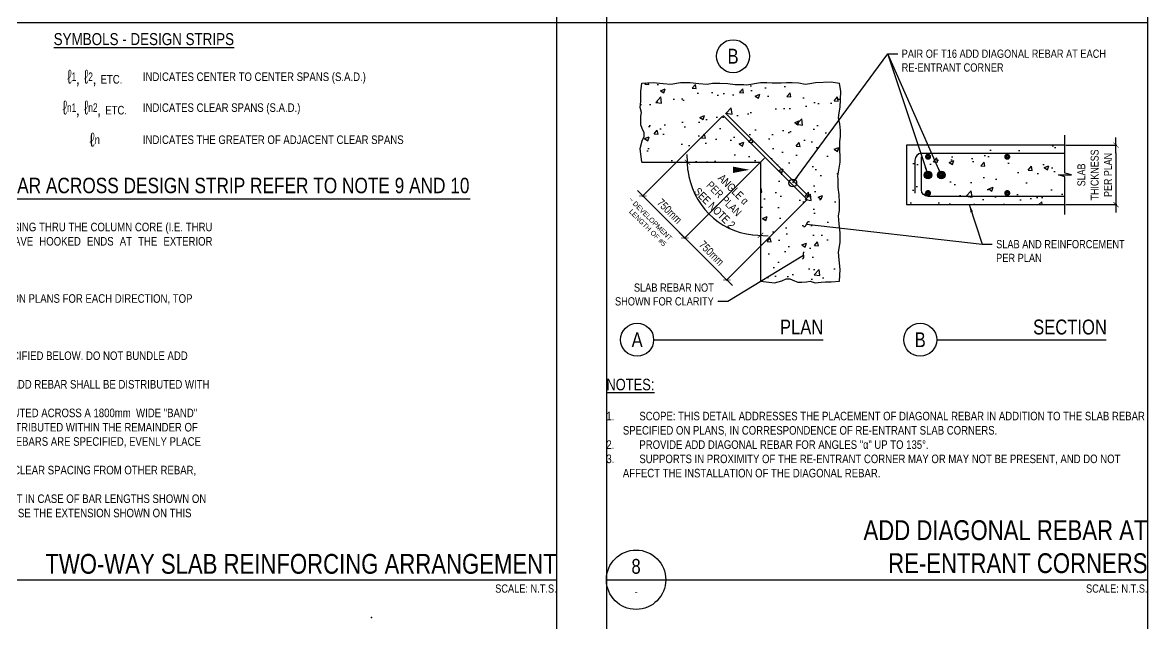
# Model space of a CAD drawing. Header units: millimetres. Extents: x 2010 to 89904, y -16050 to 57150.
# Drawn here: x 55935 to 89875, y 20730 to 38850 of the extents above; entities that cross this region are included whole.
import ezdxf
from ezdxf.enums import TextEntityAlignment as Align

# ---------------------------------------------------------------- set-up
doc = ezdxf.new("R2010")
doc.units = ezdxf.units.MM
doc.layers.add('NPLT-JLA', color=193, linetype='Continuous', plot=False)
doc.layers.add('S-G-LBRY-NOTE', color=24, linetype='Continuous', plot=False)
for name, color, linetype in [('S-G-BREK', 2, 'Continuous'), ('S-G-DIMS', 1, 'Continuous'), ('S-G-HATCH', 1, 'Continuous'), ('S-G-LEDR', 2, 'Continuous'), ('S-G-MEDM', 3, 'Continuous'), ('S-G-REFR', 3, 'Continuous'), ('S-G-STTL', 4, 'Continuous'), ('S-G-TEXT', 3, 'Continuous'), ('S-G-THCK', 6, 'Continuous'), ('S-G-TITL', 7, 'Continuous'), ('S-G-TITLREF', 4, 'Continuous'), ('S-LOCI-REBAR-1', 4, 'Continuous')]:
    doc.layers.add(name, color=color, linetype=linetype)
doc.styles.add('ARIAL', font='arial.ttf', dxfattribs={"width": 0.8})
doc.dimstyles.new('ARIALDIMS', dxfattribs={"dimscale": 12, "dimtxt": 20, "dimasz": 19.5, "dimexe": 2.25, "dimexo": 1.75, "dimgap": 10, "dimtad": 1, "dimzin": 3, "dimdsep": 46, "dimtxsty": 'ARIAL', "dimblk1": 'nyatick', "dimblk2": 'nyatick', "dimsah": 1, "dimcen": 2.25, "dimclrd": 1, "dimclre": 1, "dimclrt": 2, "dimadec": 0, "dimazin": 0, "dimtfac": 1, "dimtmove": 0, "dimatfit": 3, "dimfxl": 1, "dimfrac": 2, "dimtolj": 1, "dimtzin": 0, "dimarcsym": 0})

# ---------------------------------------------------------------- blocks, each defined once
blk = doc.blocks.new('nyatick')
at = {"layer": 'S-G-DIMS'}
blk.add_line((-1.01, 0), (1, 0), dxfattribs=at)
at = {"layer": 'S-G-DIMS', "const_width": 0.08}
blk.add_lwpolyline([(0.34, 0.34), (-0.34, -0.34)], dxfattribs=at)
blk = doc.blocks.new('*D579')
at = {"layer": 'Defpoints', "color": 0, "transparency": 16777216}
for p in [(77073, 36043), (78340, 34776), (74651, 33622)]:
    blk.add_point(p, dxfattribs=at)
at = {"layer": 'S-G-DIMS', "color": 1, "lineweight": -2, "transparency": 16777216}
for p, q in [((77058, 36028), (74632, 33603)), ((78325, 34761), (75899, 32336)), ((75753, 32520), (74817, 33456))]:
    blk.add_line(p, q, dxfattribs=at)
at = {"layer": 'S-G-DIMS', "color": 1, "lineweight": -2, "transparency": 16777216, "xscale": 234, "yscale": 234, "zscale": 234}
for p, rotation in [((74651, 33622), 134.9999999999988), ((75918, 32355), 314.9999999999988)]:
    blk.add_blockref('nyatick', p, dxfattribs=dict(at, rotation=rotation))
at = {"layer": 'S-G-DIMS', "color": 2, "transparency": 16777216, "insert": (75456, 33160), "char_height": 240, "attachment_point": 5, "rotation": 315, "style": 'ARIAL'}
blk.add_mtext('\\A1;750mm', dxfattribs=at)
blk = doc.blocks.new('*D580')
at = {"layer": 'Defpoints', "color": 0, "transparency": 16777216}
for p in [(78340, 34776), (79607, 33509), (77185, 31088)]:
    blk.add_point(p, dxfattribs=at)
at = {"layer": 'S-G-DIMS', "color": 1, "lineweight": -2, "transparency": 16777216}
for p, q in [((78325, 34761), (75899, 32336)), ((79592, 33494), (77166, 31069)), ((76084, 32189), (77020, 31253))]:
    blk.add_line(p, q, dxfattribs=at)
at = {"layer": 'S-G-DIMS', "color": 1, "lineweight": -2, "transparency": 16777216, "xscale": 234, "yscale": 234, "zscale": 234}
for p, rotation in [((75918, 32355), 135.0000000003316), ((77185, 31088), 315.0000000003316)]:
    blk.add_blockref('nyatick', p, dxfattribs=dict(at, rotation=rotation))
at = {"layer": 'S-G-DIMS', "color": 2, "transparency": 16777216, "insert": (76723, 31893), "char_height": 240, "attachment_point": 5, "rotation": 315, "style": 'ARIAL'}
blk.add_mtext('\\A1;750mm', dxfattribs=at)
blk = doc.blocks.new('*D581')
at = {"layer": 'Defpoints', "color": 0, "transparency": 16777216}
for p in [(87386, 35151), (87386, 33359), (88924, 33359)]:
    blk.add_point(p, dxfattribs=at)
at = {"layer": 'S-G-LEDR', "color": 1, "lineweight": -2, "transparency": 16777216}
for p, q in [((87407, 35151), (88951, 35151)), ((88924, 34917), (88924, 33593)), ((87407, 33359), (88951, 33359))]:
    blk.add_line(p, q, dxfattribs=at)
at = {"layer": 'S-G-LEDR', "color": 1, "lineweight": -2, "transparency": 16777216, "xscale": 234, "yscale": 234, "zscale": 234}
for p, rotation in [((88924, 35151), 90), ((88924, 33359), 270)]:
    blk.add_blockref('nyatick', p, dxfattribs=dict(at, rotation=rotation))
at = {"layer": 'S-G-LEDR', "color": 2, "transparency": 16777216, "insert": (88280, 34255), "char_height": 240, "attachment_point": 5, "rotation": 90, "style": 'ARIAL'}
blk.add_mtext('\\A1;SLAB\\PTHICKNESS\\PPER PLAN', dxfattribs=at)
blk = doc.blocks.new('*D582')
at = {"layer": 'Defpoints', "color": 0, "transparency": 16777216}
for p in [(74615, 34635), (78199, 34635), (78199, 34635), (76293, 33535), (78199, 31052)]:
    blk.add_point(p, dxfattribs=at)
at = {"layer": 'S-G-DIMS', "color": 1, "lineweight": -2, "transparency": 16777216}
blk.add_arc((78199, 34635), 2201, 186.094, 263.906, dxfattribs=at)
at = {"layer": 'S-G-DIMS', "color": 1, "lineweight": -2, "transparency": 16777216, "xscale": 234, "yscale": 234, "zscale": 234}
for p, rotation in [((75998, 34635), 93.04700364567874), ((78199, 32434), 356.9529963543213)]:
    blk.add_blockref('nyatick', p, dxfattribs=dict(at, rotation=rotation))
at = {"layer": 'S-G-DIMS', "color": 2, "transparency": 16777216, "insert": (77099, 33536), "char_height": 240, "attachment_point": 5, "rotation": 315, "style": 'ARIAL'}
blk.add_mtext('\\A1;ANGLE {\\Fgreekc|c0;a}\\PPER PLAN\\PSEE NOTE 2', dxfattribs=at)

msp = doc.modelspace()

# ---------------------------------------------------------------- hatches: boundary and pattern name
at = {"layer": 'S-G-HATCH'}
h = msp.add_hatch(dxfattribs=at)
h.set_pattern_fill('AR-CONC', color=256, scale=199.085366)
h.set_pattern_definition([(50, (3101.6, -260252.3), (1427.96, -124.9303), [149.314, -1642.454]), (355, (3101.6, -260252.3), (-276.2336, 1497.5045), [119.451, -1313.9634]), (100.45144, (3220.6, -260262.7), (1151.7265, 1372.574), [126.8974, -1395.871]), (46.1842, (3101.6, -259854.1), (2124.721, -329.525), [223.971, -2463.681]), (96.6356, (3278.6, -259881.6), (1860.775, 1939.328), [190.346, -2093.808]), (351.1842, (3101.6, -259854.1), (1860.775, 1939.328), [179.177, -1970.945]), (21, (3300.7, -259953.7), (1188.3546, -801.5553), [149.314, -1642.454]), (326, (3300.7, -259953.7), (484.405, 1443.6676), [119.451, -1313.9634]), (71.45144, (3399.7, -260020.5), (1672.76, 642.1123), [126.8974, -1395.871]), (37.5, (3101.6, -260252.3), (24.2085, 662.74295), [0, -1298.0366, 0, -1333.872, 0, -1318.9405]), (7.5, (3101.6, -260252.3), (523.733, 785.216), [0, -760.5061, 0, -1268.1738, 0, -502.6905]), (327.5, (2657.6, -260252.3), (1062.76235, -44.90345), [0, -497.7134, 0, -1552.8659, 0, -2060.5335]), (317.5, (2458.5, -260252.3), (1161.0383, 199.2944), [0, -647.0274, 0, -1031.2622, 0, -1463.2774])])
h.paths.add_polyline_path([(78819.317, 37026.557), (78547.038, 37026.557), (78391.45, 37041.135), (78201.826, 37041.135), (77783.683, 36973.106), (77701.027, 36977.965), (77603.785, 36977.965), (77438.472, 36977.965), (77214.814, 37011.98), (76976.569, 37021.698), (76748.05, 37021.698), (76587.599, 36992.543), (76339.63, 37011.98), (76077.075, 37041.135), (75785.347, 37041.135), (75493.619, 36992.543), (75260.236, 37007.12), (74963.647, 37041.135), (74615.316, 37024.453), (74592.851, 36766.377), (74592.851, 36602.024), (74586.834, 36466.458), (74567.682, 36284.625), (74610.772, 36136.288), (74591.621, 36021.447), (74586.834, 35882.679), (74586.834, 35763.052), (74625.137, 35657.781), (74687.379, 35519.014), (74687.379, 35408.957), (74629.925, 35279.76), (74567.682, 35054.862), (74615.316, 34635.429), (78198.852, 34635.429), (78198.852, 31051.892), (78618.286, 31004.258), (78843.184, 31066.501), (78972.381, 31123.956), (79082.438, 31123.956), (79221.204, 31061.714), (79326.476, 31023.41), (79446.103, 31023.41), (79584.87, 31028.198), (79699.712, 31047.349), (79848.049, 31004.258), (80029.882, 31023.41), (80165.447, 31029.427), (80329.801, 31029.427), (80587.877, 31051.892), (80604.558, 31400.223), (80570.544, 31696.813), (80555.966, 31930.195), (80604.558, 32221.923), (80604.558, 32513.651), (80575.403, 32776.207), (80555.966, 33024.175), (80585.121, 33184.626), (80585.121, 33413.145), (80575.403, 33651.39), (80541.388, 33875.049), (80541.388, 34040.361), (80541.388, 34137.603), (80536.53, 34220.26), (80604.558, 34638.403), (80604.558, 34828.026), (80589.981, 34983.615), (80589.981, 35255.893), (80609.418, 35421.206), (80609.418, 35596.243), (80589.981, 35790.729), (80555.966, 35980.351), (80575.403, 36126.216), (80604.558, 36296.39), (80619.878, 36770.238), (80587.877, 37024.453), (80333.661, 37056.454), (79859.814, 37041.135), (79689.64, 37011.98), (79543.775, 36992.543), (79354.153, 37026.557), (79159.667, 37045.994), (78984.629, 37045.994)])
h = msp.add_hatch(dxfattribs=at)
h.set_pattern_fill('AR-CONC', color=256, scale=199.085366)
h.set_pattern_definition([(50, (6093.6, -262092), (1427.96, -124.9303), [149.314, -1642.454]), (355, (6093.6, -262092), (-276.2336, 1497.5045), [119.451, -1313.9634]), (100.45144, (6212.6, -262102.5), (1151.7265, 1372.574), [126.8974, -1395.871]), (46.1842, (6093.6, -261693.9), (2124.721, -329.525), [223.971, -2463.681]), (96.6356, (6270.6, -261721.3), (1860.775, 1939.328), [190.346, -2093.808]), (351.1842, (6093.6, -261693.9), (1860.775, 1939.328), [179.177, -1970.945]), (21, (6292.6, -261793.4), (1188.3546, -801.5553), [149.314, -1642.454]), (326, (6292.6, -261793.4), (484.405, 1443.6676), [119.451, -1313.9634]), (71.45144, (6391.7, -261860.2), (1672.76, 642.1123), [126.8974, -1395.871]), (37.5, (6093.56, -262092.06), (24.2085, 662.74295), [0, -1298.0366, 0, -1333.872, 0, -1318.9405]), (7.5, (6093.56, -262092.06), (523.733, 785.216), [0, -760.5061, 0, -1268.1738, 0, -502.6905]), (327.5, (5649.6, -262092.06), (1062.76235, -44.90345), [0, -497.7134, 0, -1552.8659, 0, -2060.5335]), (317.5, (5450.5, -262092.1), (1161.0383, 199.2944), [0, -647.0274, 0, -1031.2622, 0, -1463.2774])])
h.paths.add_polyline_path([(87385.91, 35150.864), (82607.861, 35150.864), (82607.861, 33359.096), (87385.91, 33359.096), (87385.91, 34201.635), (87186.824, 34254.98), (87385.91, 34254.98)])
h.paths.add_polyline_path([(85627.322, 34802.465, 1), (85660.503, 34802.465, 0.5)], flags=16)
h.paths.add_polyline_path([(85627.322, 33707.495, 1), (85660.503, 33707.495, 0.5)], flags=16)
h.paths.add_polyline_path([(83632.321, 34254.98, -1), (83673.797, 34254.98, -0.5)], flags=16)
h.paths.add_polyline_path([(83234.15, 34254.98, -1), (83275.626, 34254.98, -0.5)], flags=16)
h.paths.add_polyline_path([(83238.298, 34802.465, 1), (83271.479, 34802.465, 0.5)], flags=16)
h.paths.add_polyline_path([(83238.298, 33707.495, 1), (83271.479, 33707.495, 0.5)], flags=16)

# ---------------------------------------------------------------- linework, layer by layer
at = {"layer": 'NPLT-JLA'}
for p, q in [((72050, 57150), (72050, -16050)), ((73550, 57150), (73550, -16050)), ((73550, 57150), (73550, 2250)), ((89875, 57150), (89875, -16050)), ((89875, 57150), (89875, 2250)), ((2250, 38850), (89875, 38850)), ((2250, 38850), (72050, 38850))]:
    msp.add_line(p, q, dxfattribs=at)
msp.add_point((66461.707, 20910.703), dxfattribs=at)
at = {"layer": 'S-G-BREK'}
msp.add_lwpolyline([(87385.91, 33060.468), (87385.91, 34201.635), (87186.824, 34254.98), (87584.995, 34254.98), (87385.91, 34308.325), (87385.91, 35449.492)], dxfattribs=at)
at = {"layer": 'S-G-DIMS'}
for points in [[(74615.316, 34635.429), (74567.682, 35054.862), (74629.925, 35279.76), (74687.379, 35408.957), (74687.379, 35519.014), (74625.137, 35657.781), (74586.834, 35763.052), (74586.834, 35882.679), (74591.621, 36021.447), (74610.772, 36136.288), (74567.682, 36284.625), (74586.834, 36466.458), (74592.851, 36602.024), (74592.851, 36766.377), (74615.316, 37024.453)], [(74615.316, 37024.453), (74615.316, 37024.453), (74963.647, 37041.135), (75260.236, 37007.12), (75493.619, 36992.543), (75785.347, 37041.135), (76077.075, 37041.135), (76339.63, 37011.98), (76587.599, 36992.543), (76748.05, 37021.698), (76976.569, 37021.698), (77214.814, 37011.98), (77438.472, 36977.965), (77603.785, 36977.965), (77701.027, 36977.965), (77783.683, 36973.106), (78201.826, 37041.135), (78391.45, 37041.135), (78547.038, 37026.557), (78819.317, 37026.557), (78984.629, 37045.994), (79159.667, 37045.994), (79354.153, 37026.557), (79543.775, 36992.543), (79689.64, 37011.98), (79859.814, 37041.135), (80333.661, 37056.454), (80587.877, 37024.453)], [(80587.877, 31051.892), (80587.877, 31051.892), (80604.558, 31400.223), (80570.544, 31696.813), (80555.966, 31930.195), (80604.558, 32221.923), (80604.558, 32513.651), (80575.403, 32776.207), (80555.966, 33024.175), (80585.121, 33184.626), (80585.121, 33413.145), (80575.403, 33651.39), (80541.388, 33875.049), (80541.388, 34040.361), (80541.388, 34137.603), (80536.53, 34220.26), (80604.558, 34638.403), (80604.558, 34828.026), (80589.981, 34983.615), (80589.981, 35255.893), (80609.418, 35421.206), (80609.418, 35596.243), (80589.981, 35790.729), (80555.966, 35980.351), (80575.403, 36126.216), (80604.558, 36296.39), (80619.878, 36770.238), (80587.877, 37024.453)], [(78198.852, 31051.892), (78618.286, 31004.258), (78843.184, 31066.501), (78972.381, 31123.956), (79082.438, 31123.956), (79221.204, 31061.714), (79326.476, 31023.41), (79446.103, 31023.41), (79584.87, 31028.198), (79699.712, 31047.349), (79848.049, 31004.258), (80029.882, 31023.41), (80165.447, 31029.427), (80329.801, 31029.427), (80587.877, 31051.892)]]:
    msp.add_lwpolyline(points, dxfattribs=at)
at = {"layer": 'S-G-MEDM'}
for p, q in [((87385.91, 35150.864), (82607.861, 35150.864)), ((82607.861, 35150.864), (82607.861, 33359.096)), ((82607.861, 33359.096), (87385.91, 33359.096))]:
    msp.add_line(p, q, dxfattribs=at)
msp.add_lwpolyline([(74615.316, 34635.429), (78198.852, 34635.429), (78198.852, 31051.892)], dxfattribs=at)
at = {"layer": 'S-G-REFR'}
msp.add_lwpolyline([(77371.718, 37336.672, 0, 0, 0), (77371.718, 34409.362, 191.122, 0, 0), (77869.431, 34409.362, 0, 0, 0)], format="xyseb", dxfattribs=at)
msp.add_circle((77371.718, 37834.385), 497.713, dxfattribs=at)
at = {"layer": 'S-G-STTL'}
for p, q in [((3433.707, 33538.196), (69439.529, 33538.196)), ((74976.328, 29285.72), (80092.096, 29285.72)), ((83515.782, 29285.72), (88631.55, 29285.72))]:
    msp.add_line(p, q, dxfattribs=at)
for centre in [(74478.614, 29285.72), (83018.068, 29285.72)]:
    msp.add_circle(centre, 497.713, dxfattribs=at)
at = {"layer": 'S-G-THCK'}
for p, q in [((79606.599, 33509.232), (77072.655, 36043.175)), ((79676.986, 33579.619), (77143.043, 36113.562))]:
    msp.add_line(p, q, dxfattribs=at)
for points in [[(87385.91, 34902.008), (83055.803, 34902.008, 0.414213562), (82856.718, 34702.922), (82856.718, 33707.495)], [(87385.91, 33607.953), (83254.888, 33607.953, -0.414213562), (83055.803, 33807.038), (83055.803, 34802.465)]]:
    msp.add_lwpolyline(points, format="xyb", dxfattribs=at)
at = {"layer": 'S-G-TITLREF'}
for p, q in [((2250, 22050), (72050, 22050)), ((73550, 22050), (89875, 22050))]:
    msp.add_line(p, q, dxfattribs=at)
msp.add_circle((74445.884, 22050), 895.884, dxfattribs=at)
at = {"layer": 'S-LOCI-REBAR-1', "const_width": 83.5}
for points in [[(83205.117, 34802.465, -1), (83304.66, 34802.465, -1), (83205.117, 34802.465, -1), (83288.069, 34802.465, -1), (83221.707, 34802.465, -1), (83271.479, 34802.465, -1), (83238.298, 34802.465, -1), (83254.888, 34802.465, -1)], [(85594.141, 34802.465, -1), (85693.684, 34802.465, -1), (85594.141, 34802.465, -1), (85677.094, 34802.465, -1), (85610.732, 34802.465, -1), (85660.503, 34802.465, -1), (85627.322, 34802.465, -1), (85643.913, 34802.465, -1)], [(83192.674, 34254.98, 1), (83317.102, 34254.98, 1), (83192.674, 34254.98, 1), (83296.364, 34254.98, 1), (83213.412, 34254.98, 1), (83275.626, 34254.98, 1), (83234.15, 34254.98, 1), (83254.888, 34254.98, 1)], [(83590.845, 34254.98, 1), (83715.273, 34254.98, 1), (83590.845, 34254.98, 1), (83694.535, 34254.98, 1), (83611.583, 34254.98, 1), (83673.797, 34254.98, 1), (83632.321, 34254.98, 1), (83653.059, 34254.98, 1)], [(83205.117, 33707.495, -1), (83304.66, 33707.495, -1), (83205.117, 33707.495, -1), (83288.069, 33707.495, -1), (83221.707, 33707.495, -1), (83271.479, 33707.495, -1), (83238.298, 33707.495, -1), (83254.888, 33707.495, -1)], [(85594.141, 33707.495, -1), (85693.684, 33707.495, -1), (85594.141, 33707.495, -1), (85677.094, 33707.495, -1), (85610.732, 33707.495, -1), (85660.503, 33707.495, -1), (85627.322, 33707.495, -1), (85643.913, 33707.495, -1)]]:
    msp.add_lwpolyline(points, format="xyb", dxfattribs=at)

# ---------------------------------------------------------------- texts
at = {"layer": 'S-G-LBRY-NOTE', "insert": (75550.899, 32369.664), "char_height": 149.31402, "width": 1536.81104, "attachment_point": 3, "rotation": 315, "style": 'ARIAL'}
msp.add_mtext('~ DEVELOPMENT LENGTH OF #5', dxfattribs=at)
at = {"layer": 'S-G-LEDR', "color": 3, "style": 'ARIAL'}
for s, insert, char_height, width, attachment_point in [('PAIR OF T16 ADD DIAGONAL REBAR AT EACH RE-ENTRANT CORNER', (82458.001, 38034.075), 248.85672, 6941.01752, 1), ('SLAB AND REINFORCEMENT PER PLAN', (85308.279, 32292.093), 248.85672, 3996.12435, 1), ('SLAB REBAR NOT SHOWN FOR CLARITY', (76791.918, 30315.129), 248.85672, 3306.45268, 9), ('{\\H1.4x;\\LNOTES:\\l\\P}\\P\\pxi-2,l2;{\\H1.03674x;1.^ISCOPE: THIS DETAIL ADDRESSES THE PLACEMENT OF DIAGONAL REBAR IN ADDITION TO THE SLAB REBAR SPECIFIED ON PLANS, IN CORRESPONDENCE OF RE-ENTRANT SLAB CORNERS.\\P2.^IPROVIDE ADD DIAGONAL REBAR FOR ANGLES "\\A1;\\Fgreekc|c0;a"\\A0;\\fArial|b0|i0|c0|p34; UP TO 135°.\\P3.^ISUPPORTS IN PROXIMITY OF THE RE-ENTRANT CORNER MAY OR MAY NOT BE PRESENT, AND DO NOT AFFECT THE INSTALLATION OF THE DIAGONAL REBAR.}', (73550, 28108.882), 248.856715, 16282.34275, 1)]:
    msp.add_mtext(s, dxfattribs=dict(at, insert=insert, char_height=char_height, width=width, attachment_point=attachment_point))
at = {"layer": 'S-G-REFR', "style": 'ARIAL', "width": 0.8}
msp.add_text('B', height=447.942, dxfattribs=at).set_placement((77371.718, 37834.385), align=Align.MIDDLE)
at = {"layer": 'S-G-STTL', "style": 'ARIAL', "width": 0.8}
for s, height, p in [('REBAR ARRANGEMENT ALONG DESIGN STRIPS - FOR DISTRIBUTION OF REBAR ACROSS DESIGN STRIP REFER TO NOTE 9 AND 10', 465.558305, (36205.906, 33703.728)), ('PLAN', 447.9421, (78786.77, 29444.989)), ('SECTION', 447.9421, (86424.962, 29444.989))]:
    msp.add_text(s, height=height, dxfattribs=at).set_placement(p)
for s, p in [('A', (74478.614, 29285.72)), ('B', (83018.068, 29285.72))]:
    msp.add_text(s, height=447.942, dxfattribs=at).set_placement(p, align=Align.MIDDLE)
at = {"layer": 'S-G-TEXT', "insert": (56875.508, 38531.494), "char_height": 362.10092, "width": 15104.78057, "attachment_point": 1, "line_spacing_factor": 1.29875, "style": 'ARIAL'}
msp.add_mtext('\\pxqj;{\\LSYMBOLS - DESIGN STRIPS}', dxfattribs=at)
at = {"layer": 'S-G-TEXT', "style": 'ARIAL'}
for s, insert, char_height, width, attachment_point in [('\\A1;{\\H1.6x;\\W0.7;\\C3;ℓ\\H0.625x;1\\A0;\\Fromans,romanf|c0;\\W0.8;\\C256;, \\A1;\\fArial|b0|i0|c0|p34;\\H1.6x;\\W0.7;\\C3;ℓ\\H0.625x;2\\A0;\\Fromans,romanf|c0;\\W0.8;\\C256;, \\fArial|b0|i0|c0|p34;ETC.}', (58116.997, 37176.332), 258.643511, 2482.97763, 5), ('INDICATES CENTER TO CENTER SPANS (S.A.D.)', (59565.4, 37176.332), 258.64351, 11794.14374, 4), ('\\A1;{\\H1.6x;\\W0.7;\\C3;ℓ\\H0.625x;n1\\A0;\\Fromans,romanf|c0;\\W0.8;\\C256;, \\A1;\\fArial|b0|i0|c0|p34;\\H1.6x;\\W0.7;\\C3;ℓ\\H0.625x;n2\\A0;\\Fromans,romanf|c0;\\W0.8;\\C256;, \\fArial|b0|i0|c0|p34;ETC.}', (58116.997, 36245.215), 258.643511, 2482.97763, 5), ('INDICATES CLEAR SPANS (S.A.D.)', (59565.4, 36245.215), 258.64351, 11794.14374, 4), ('\\A1;{\\fArial|b0|i0|c0|p34;\\H1.6x;\\C3;ℓ\\H0.625x;n }', (58116.997, 35314.099), 258.64351, 2482.97763, 5), ('INDICATES THE GREATER OF ADJACENT CLEAR SPANS', (59565.4, 35314.099), 258.64351, 11794.14374, 4), ('\\pxi-2,l2,qj;8.^IAT EACH COLUMN STRIP, PROVIDE A MIN OF 2 BOTTOM REBAR IN EACH DIRECTION PASSING THRU THE COLUMN CORE (I.E. THRU THE COLUMN LONGITUDINAL REBAR). SEE INSET DETAIL "B". THESE REBAR SHALL HAVE HOOKED ENDS AT THE EXTERIOR SUPPORTS.\\P\\pl0,ql,t2;\\P\\pl2,qj,tz;9.^IDISTRIBUTION OF TYPICAL REINFORCEMENT ACROSS ENTIRE SLAB:\\P\\pql;^ITYPICAL REINFORCEMENT SHALL BE ARRANGED WITH UNIFORM SPACING CALLED OUT ON PLANS FOR EACH DIRECTION, TOP AND BOTTOM, ACROSS THE ENTIRE SLAB.\\P\\pl0,t2;\\P\\pl2,qj,tz;10.^IDISTRIBUTION OF ADDITIONAL REBAR ACROSS DESIGN STRIPS:\\P\\pql;^IADD REBAR SHALL BE DISTRIBUTED/SPREAD ACROSS THE ENTIRE STRIP WIDTH AS SPECIFIED BELOW. DO NOT BUNDLE ADD REBAR IN ANY CASE.\\P\\pi-3,l5;A.^IAT MIDDLE STRIP TOP AND BOTTOM POSITION, AND COLUMN STRIP BOTTOM POSITION, ADD REBAR SHALL BE DISTRIBUTED WITH UNIFORM SPACING ACROSS THE STRIP WIDTH.\\PB.^IAT COLUMN STRIP TOP POSITION, 75% OF ADDED REBAR SHALL BE UNIFORMLY DISTRIBUTED ACROSS A 1800mm  WIDE "BAND" CENTERED ON THE COLUMN CENTER LINE. THE REMAINING 25% SHALL BE EVENLY DISTRIBUTED WITHIN THE REMAINDER OF THE COLUMN STRIP OUTSIDE THE 1800mm WIDE "BAND". IF THREE OR LESS ADD TOP REBARS ARE SPECIFIED, EVENLY PLACE WITHIN THE WIDTH OF THE COLUMN.\\PC.^IEACH ADD REBAR LOCATION SHALL BE ADJUSTED AS NEEDED TO MAINTAIN ADEQUATE CLEAR SPACING FROM OTHER REBAR, INCLUDING TYPICAL REINFORCEMENT.\\PD.^ITHE EXTEND OF ADD BARS SHOWN ON THIS DETAIL IS THE MINIMUM CODE REQUIREMENT IN CASE OF BAR LENGTHS SHOWN ON THE PLANS HAS LONGER LENGTH THE PLANS BAR LENGTH SHOULD BE USED OTHERWISE THE EXTENSION SHOWN ON THIS DETAIL SHOULD BE FOLLOWED.', (41977.642, 32813.994), 258.643511, 19629.23994, 1)]:
    msp.add_mtext(s, dxfattribs=dict(at, insert=insert, char_height=char_height, width=width, attachment_point=attachment_point))
at = {"layer": 'S-G-TEXT', "color": 7, "char_height": 248.85672, "width": 1863.91779, "attachment_point": 3, "style": 'ARIAL'}
for insert in [(72050, 21908.08), (89875, 21908.08)]:
    msp.add_mtext('\\W0.8000;SCALE: N.T.S.', dxfattribs=dict(at, insert=insert))
at = {"layer": 'S-G-TITL', "char_height": 597.2561, "attachment_point": 3, "style": 'ARIAL'}
for s, insert, width in [('ADD DIAGONAL REBAR AT RE-ENTRANT CORNERS', (89875, 23842.936), 10739.88876), ('TWO-WAY SLAB REINFORCING ARRANGEMENT', (72050, 22827.396), 17688.41199)]:
    msp.add_mtext(s, dxfattribs=dict(at, insert=insert, width=width))
at = {"layer": 'S-G-TITLREF', "style": 'ARIAL', "width": 0.8}
for s, height, p in [('8', 447.942, (74445.884, 22453.472)), ('-', 248.857, (74445.884, 21687.733))]:
    msp.add_text(s, height=height, dxfattribs=at).set_placement(p, align=Align.MIDDLE)

# ---------------------------------------------------------------- dimensions: what is measured, and where the dimension line sits
at = {"layer": 'S-G-DIMS'}
dim = msp.add_aligned_dim(p1=(78339.627, 34776.203), p2=(77072.655, 36043.175), distance=3424.479, text='750mm', dimstyle='ARIALDIMS', dxfattribs=at)
dim.commit()
dim.dimension.update_dxf_attribs({"geometry": '*D579', "text_midpoint": (75456.169, 33159.716)})
dim = msp.add_angular_dim_2l(base=(76292.642, 33534.878), line1=((78198.852, 34635.429), (78198.852, 31051.892)), line2=((74615.316, 34635.429), (78198.852, 34635.429)), text='ANGLE {\\Fgreekc|c0;a}\\PPER PLAN\\PSEE NOTE 2', dimstyle='ARIALDIMS', dxfattribs=at)
dim.commit()
dim.dimension.update_dxf_attribs({"geometry": '*D582', "text_midpoint": (77099.385, 33535.962)})
dim = msp.add_linear_dim(base=(77185.126, 31087.759), p1=(78339.627, 34776.203), p2=(79606.599, 33509.232), angle=315, text='750mm', dimstyle='ARIALDIMS', override={"dimtmove": 1}, dxfattribs=at)
dim.commit()
dim.dimension.update_dxf_attribs({"geometry": '*D580', "text_midpoint": (76723.14, 31892.745)})
at = {"layer": 'S-G-LEDR'}
dim = msp.add_linear_dim(base=(88924.071, 33359.096), p1=(87385.91, 35150.864), p2=(87385.91, 33359.096), angle=90, text='SLAB\\PTHICKNESS\\PPER PLAN', dimstyle='ARIALDIMS', dxfattribs=at)
dim.commit()
dim.dimension.update_dxf_attribs({"geometry": '*D581', "text_midpoint": (88279.897, 34254.98)})

# ---------------------------------------------------------------- leaders
at = {"layer": 'S-G-LEDR', "annotation_type": 0, "has_hookline": 1}
for points, override, hookline_direction in [([(79173.324, 34012.894), (82039.922, 37909.646), (82338.55, 37909.646)], {"dimtad": 0, "dimldrblk": 'DOTBLANK'}, 0), ([(84499.761, 33359.096), (84890.199, 32167.665), (85188.828, 32167.665)], {"dimgap": 0.05, "dimtad": 0}, 0), ([(79494.109, 31826.628), (77209.997, 30439.557), (76911.369, 30439.557)], {"dimtad": 0, "dimldrblk": 'Integral'}, 1)]:
    msp.add_leader(points, dimstyle='ARIALDIMS', override=override, dxfattribs=dict(at, hookline_direction=hookline_direction))
at = {"layer": 'S-G-LEDR'}
for points, override in [([(83653.059, 34254.98), (82039.922, 37909.646)], {"dimgap": 0.05, "dimtad": 0, "dimldrblk": 'DOTBLANK'}), ([(83254.888, 34254.98), (82039.922, 37909.646)], {"dimtad": 0, "dimldrblk": 'DOTBLANK'}), ([(79588.311, 32772.178), (84890.199, 32167.665)], {"dimgap": 0.05, "dimtad": 0, "dimldrblk": 'Integral'})]:
    msp.add_leader(points, dimstyle='ARIALDIMS', override=override, dxfattribs=at)

doc.saveas('drawing.dxf')
